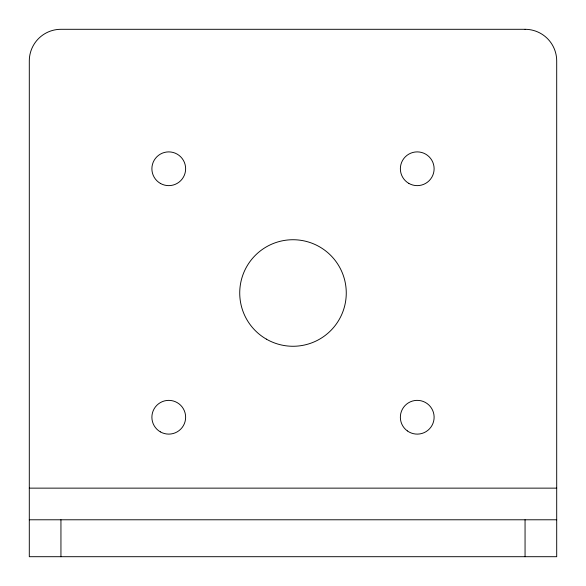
<?xml version="1.0" encoding="UTF-8"?>
<svg xmlns="http://www.w3.org/2000/svg" width="586" height="586" viewBox="0 0 586 586"><rect width="100%" height="100%" fill="white"/><g stroke="black" fill="none" stroke-linecap="round" stroke-linejoin="round"><path stroke-width="0.88" d="M29.3 488.138L556.7 488.138M29.3 519.782L556.7 519.782M525.056 519.782L525.056 556.7M60.944 519.782L60.944 556.7M525.056 29.3L60.944 29.3A31.644 31.644 0 0 0 29.3 60.944L29.3 556.7L556.7 556.7L556.7 60.944A31.644 31.644 0 0 0 525.056 29.3M407.336 430.908A16.877 16.877 0 0 0 434.028 418.983A16.877 16.877 0 0 0 410.354 401.828A16.877 16.877 0 0 0 407.336 430.908M408.801 183.374A16.877 16.877 0 0 0 434.116 168.761A16.877 16.877 0 0 0 408.801 154.147A16.877 16.877 0 0 0 408.801 183.374M160.322 183.374A16.877 16.877 0 0 0 185.637 168.761A16.877 16.877 0 0 0 160.322 154.147A16.877 16.877 0 0 0 160.322 183.374M160.322 431.853A16.877 16.877 0 0 0 185.637 417.239A16.877 16.877 0 0 0 160.322 402.626A16.877 16.877 0 0 0 160.322 431.853M266.366 339.133A53.267 53.267 0 0 0 346.267 293A53.267 53.267 0 0 0 266.366 246.867A53.267 53.267 0 0 0 266.366 339.133"/></g></svg>
